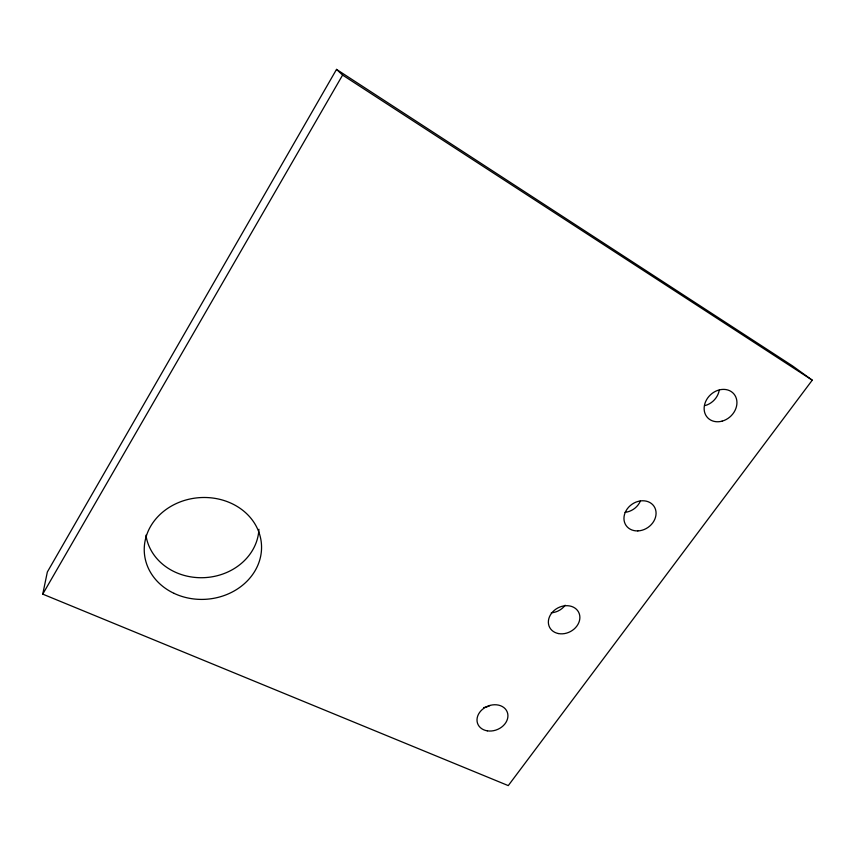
<?xml version="1.0" encoding="UTF-8"?>
<svg xmlns="http://www.w3.org/2000/svg" width="855" height="855" viewBox="0 0 855 855"><rect width="100%" height="100%" fill="white"/><g stroke="black" fill="none" stroke-linecap="round" stroke-linejoin="round"><path stroke-width="1.28" d="M42.75 594.139L47.346 571.984L336.528 69.394L792.467 365.876L812.25 380.176L508.265 785.606L42.75 594.139L342.599 75.08L336.528 69.394M342.599 75.08L812.25 380.176M258.915 529.298A56.772 49.643 -3.7 0 1 204.602 577.638A56.772 49.643 -3.7 0 1 145.938 535.187M719.226 390.169A17.164 14.407 -43.5 0 1 705.236 405.527M640.374 501.009A16.427 13.787 -35.2 0 1 625.069 512.337M565.144 605.233A15.871 13.114 -27.9 0 1 551.283 612.768M490.022 705.482A15.433 12.419 -22.3 0 1 483.727 707.587M173.982 593.327A58.696 50.905 -4.4 0 0 261.555 546.922A58.696 50.905 -4.4 0 0 173.159 505.102A58.696 50.905 -4.4 0 0 173.982 593.327M722.08 421.152A17.72 14.738 -43 0 0 733.9 393.941A17.72 14.738 -43 0 0 705.621 401.626A17.72 14.738 -43 0 0 722.08 421.152M637.83 530.912A16.95 14.086 -34.9 0 0 654.887 507.827A16.95 14.086 -34.9 0 0 627.324 508.778A16.95 14.086 -34.9 0 0 637.83 530.912M558.433 633.555A16.352 13.37 -27.8 0 0 579.69 615.333A16.352 13.37 -27.8 0 0 554.232 610.417A16.352 13.37 -27.8 0 0 558.433 633.555M487.275 730.833A15.892 12.633 -22.3 0 0 507.678 713.476A15.892 12.633 -22.3 0 0 482.444 709.372A15.892 12.633 -22.3 0 0 487.275 730.833"/></g></svg>
